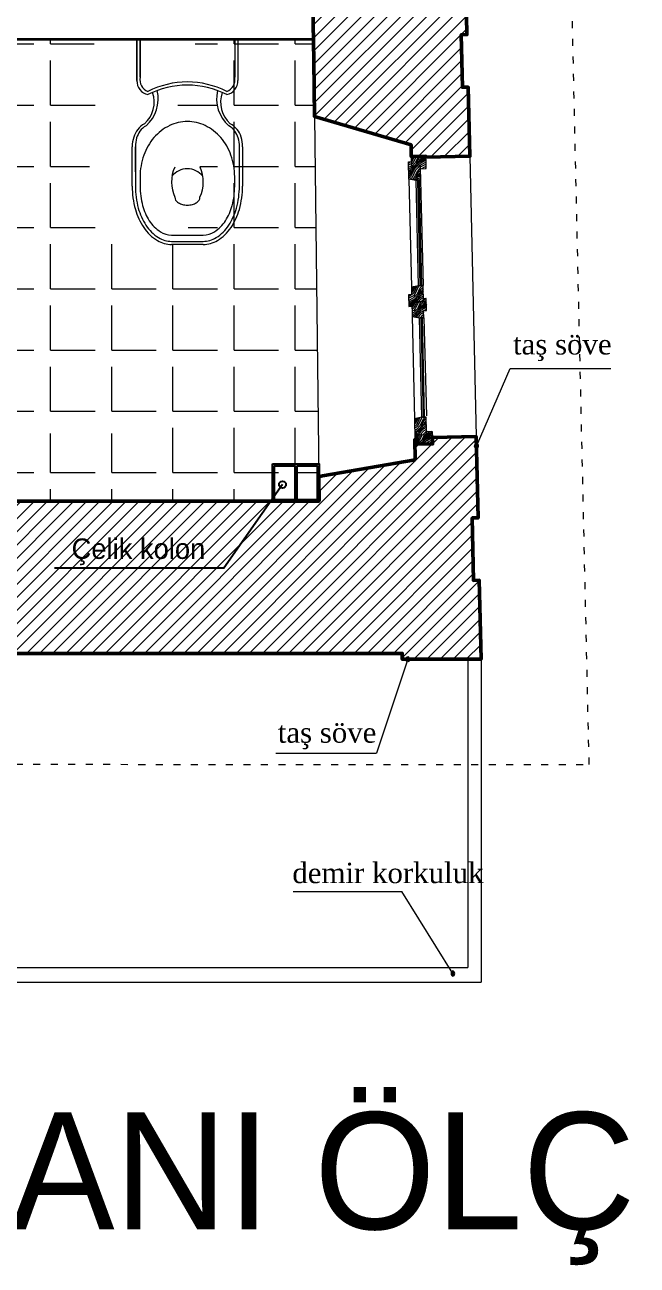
# Model space of a CAD drawing. Header units: millimetres. Extents: x 4980 to 19099, y 3891 to 5773.
# Drawn here: x 18469 to 18678.8, y 4033.9 to 4458.4 of the extents above; entities that cross this region are included whole.
import ezdxf

# ---------------------------------------------------------------- set-up
doc = ezdxf.new("R2010")
doc.units = ezdxf.units.MM
doc.linetypes.add('ACAD_ISO03W100', pattern=[30, 12, -18])
for name, color, linetype, lineweight in [('a 0', 252, 'Continuous', 0), ('a 2', 132, 'Continuous', 20), ('a ahşap tarama', 46, 'Continuous', 0), ('a alçıpan duvar', 162, 'Continuous', 35), ('a donatı ıslak', 52, 'Continuous', 15), ('a duvar', 84, 'Continuous', 50), ('a pencere 0', 252, 'Continuous', 0), ('a pencere cam', 121, 'Continuous', 0), ('a pencere doğrama', 41, 'Continuous', 20), ('G 000', 251, 'Continuous', 0), ('no3_duvar tarama', 253, 'Continuous', 9), ('PLAN YAZI', 4, 'Continuous', 9)]:
    doc.layers.add(name, color=color, linetype=linetype, lineweight=lineweight)
doc.layers.add('a yazı', color=30, linetype='Continuous')
doc.styles.get("Standard").update_dxf_attribs({"font": 'stylu.ttf', "height": 10})
pattern_1 = [(0, (84926.14, 31022.82), (0, 20.955), [15.24, -5.715]), (90, (84926.14, 31022.82), (-20.955, 1e-15), [15.24, -5.715])]
pattern_2 = [(45, (80283.5875, 25655.133), (-2.24506403, 2.24506403), [])]
pattern_3 = [(271.32673, (10365.203, 21002.2133), (-4.8828908, -5.1144284), [0.25, -4.75]), (181.32673, (10363.4996, 21000.1733), (-5.1144284, 4.8828908), [0.5, -4.5]), (226.326731, (10363.9764, 21001.1846), (-4.9986596, -0.1157688), [0.3535, -1.0605, 0.3535, -0.707, 2.475, -2.1215678]), (226.326731, (10365.447, 21002.469), (-4.9986596, -0.1157688), [0.35355, -0.7071, 0.35355, -5.6568678]), (226.326731, (10364.9877, 21000.708), (-4.9986596, -0.1157688), [0.35355, -6.7175178]), (226.326731, (10365.2492, 21000.214), (-4.9986596, -0.1157688), [0.35355, -6.7175178]), (226.326731, (10364.732, 21000.952), (-4.9986596, -0.1157688), [0.35355, -6.7175178]), (226.326731, (10364.4762, 21001.1962), (-4.9986596, -0.1157688), [0.7071, -6.3639678]), (226.326731, (10360.756, 20999.8597), (-4.9986596, -0.1157688), [0.7071, -6.3639678]), (226.326731, (10364.2147, 21001.6903), (-4.9986596, -0.1157688), [1.4142, -5.6568678]), (226.326731, (10363.959, 21001.9344), (-4.9986596, -0.1157688), [1.4142, -5.6568678]), (226.326731, (10362.5346, 20998.6506), (-4.9986596, -0.1157688), [1.4142, -5.6568678]), (226.326731, (10363.4533, 21002.1728), (-4.9986596, -0.1157688), [1.06066, -6.0104078]), (226.326731, (10362.6804, 21003.155), (-4.9986596, -0.1157688), [1.06066, -6.0104078]), (226.326731, (10363.192, 21002.667), (-4.9986596, -0.1157688), [1.06066, -6.0104078]), (226.326731, (10361.7675, 20999.383), (-4.9986596, -0.1157688), [1.767767, -5.3033008]), (226.326731, (10361.506, 20999.877), (-4.9986596, -0.1157688), [1.767767, -5.3033008]), (226.326731, (10362.7672, 20999.406), (-4.9986596, -0.1157688), [2.4748737, -4.5961941]), (244.76168, (10364.7146, 21001.7019), (0.1157688, -4.99865958), [0.559017, -10.6213229]), (244.76168, (10363.2381, 21000.6674), (0.1157688, -4.99865958), [0.559017, -10.6213229]), (244.76168, (10363.7322, 21000.929), (0.1157688, -4.99865958), [0.559017, -10.6213229]), (244.76168, (10365.2087, 21001.9634), (0.1157688, -4.99865958), [1.118034, -10.0623059]), (244.76168, (10362.9824, 21000.9116), (0.1157688, -4.99865958), [1.677051, -9.5032889]), (244.76168, (10362.721, 21001.4056), (0.1157688, -4.99865958), [2.236068, -8.9442719]), (244.76168, (10362.4594, 21001.8997), (0.1157688, -4.99865958), [2.236068, -8.9442719]), (244.76168, (10360.9424, 21002.6148), (0.1157688, -4.99865958), [2.236068, -8.9442719]), (244.76168, (10361.4423, 21002.6264), (0.1157688, -4.99865958), [2.795085, -8.3852549]), (244.76168, (10361.948, 21002.388), (0.1157688, -4.99865958), [2.795085, -8.3852549]), (207.891782, (10363.988, 21000.6848), (-4.99865958, -0.1157688), [0.559017, -10.6213229]), (207.891782, (10364.4704, 21001.4462), (-4.99865958, -0.1157688), [0.559017, -10.6213229]), (207.891782, (10365.2029, 21002.2133), (-4.99865958, -0.1157688), [1.118034, -10.0623059]), (207.891782, (10364.4878, 21000.6964), (-4.99865958, -0.1157688), [1.118034, -10.0623059]), (207.891782, (10365.4412, 21002.719), (-4.99865958, -0.1157688), [1.677051, -9.5032889]), (207.891782, (10365.4297, 21003.2188), (-4.99865958, -0.1157688), [2.236068, -8.9442719]), (207.891782, (10365.284, 20998.7143), (-4.99865958, -0.1157688), [2.236068, -8.9442719]), (207.891782, (10364.7435, 21000.4522), (-4.99865958, -0.1157688), [2.236068, -8.9442719]), (207.891782, (10365.2665, 20999.464), (-4.99865958, -0.1157688), [2.795085, -8.3852549]), (207.891782, (10365.005, 20999.9581), (-4.99865958, -0.1157688), [2.795085, -8.3852549])]
pattern_4 = [(271.32673, (10599.1023, 17576.684), (-4.8828908, -5.1144284), [0.25, -4.75]), (181.32673, (10597.399, 17574.644), (-5.1144284, 4.8828908), [0.5, -4.5]), (226.32673, (10597.8758, 17575.6552), (-4.9986596, -0.1157688), [0.3535, -1.0605, 0.3535, -0.707, 2.475, -2.1215678]), (226.32673, (10599.3464, 17576.9396), (-4.9986596, -0.1157688), [0.35355, -0.7071, 0.35355, -5.6568678]), (226.32673, (10598.887, 17575.1785), (-4.9986596, -0.1157688), [0.35355, -6.7175178]), (226.32673, (10599.1486, 17574.6844), (-4.9986596, -0.1157688), [0.35355, -6.7175178]), (226.32673, (10598.6313, 17575.4226), (-4.9986596, -0.1157688), [0.35355, -6.7175178]), (226.32673, (10598.3756, 17575.6668), (-4.9986596, -0.1157688), [0.7071, -6.3639678]), (226.32673, (10594.6556, 17574.3303), (-4.9986596, -0.1157688), [0.7071, -6.3639678]), (226.32673, (10598.114, 17576.161), (-4.9986596, -0.1157688), [1.4142, -5.6568678]), (226.32673, (10597.8584, 17576.405), (-4.9986596, -0.1157688), [1.4142, -5.6568678]), (226.32673, (10596.434, 17573.121), (-4.9986596, -0.1157688), [1.4142, -5.6568678]), (226.32673, (10597.3527, 17576.6434), (-4.9986596, -0.1157688), [1.06066, -6.0104078]), (226.32673, (10596.5798, 17577.6257), (-4.9986596, -0.1157688), [1.06066, -6.0104078]), (226.32673, (10597.0912, 17577.1374), (-4.9986596, -0.1157688), [1.06066, -6.0104078]), (226.32673, (10595.667, 17573.8536), (-4.9986596, -0.1157688), [1.767767, -5.3033008]), (226.32673, (10595.4054, 17574.3477), (-4.9986596, -0.1157688), [1.767767, -5.3033008]), (226.32673, (10596.6666, 17573.8767), (-4.9986596, -0.1157688), [2.4748737, -4.596194]), (244.76168, (10598.614, 17576.1724), (0.1157688, -4.99865958), [0.559017, -10.6213229]), (244.76168, (10597.1375, 17575.138), (0.1157688, -4.99865958), [0.559017, -10.6213229]), (244.76168, (10597.6316, 17575.3995), (0.1157688, -4.99865958), [0.559017, -10.6213229]), (244.76168, (10599.108, 17576.434), (0.1157688, -4.99865958), [1.118034, -10.0623059]), (244.76168, (10596.8818, 17575.3821), (0.1157688, -4.99865958), [1.677051, -9.5032889]), (244.76168, (10596.6203, 17575.8762), (0.1157688, -4.99865958), [2.236068, -8.9442719]), (244.76168, (10596.3588, 17576.3703), (0.1157688, -4.99865958), [2.236068, -8.9442719]), (244.76168, (10594.8418, 17577.0854), (0.1157688, -4.99865958), [2.236068, -8.9442719]), (244.76168, (10595.3417, 17577.097), (0.1157688, -4.99865958), [2.795085, -8.3852549]), (244.76168, (10595.8474, 17576.8586), (0.1157688, -4.99865958), [2.795085, -8.3852549]), (207.891782, (10597.8873, 17575.1553), (-4.99865958, -0.1157688), [0.559017, -10.6213229]), (207.891782, (10598.3698, 17575.9167), (-4.99865958, -0.1157688), [0.559017, -10.6213229]), (207.891782, (10599.1023, 17576.6839), (-4.99865958, -0.1157688), [1.118034, -10.0623059]), (207.891782, (10598.3872, 17575.167), (-4.99865958, -0.1157688), [1.118034, -10.0623059]), (207.891782, (10599.3406, 17577.1895), (-4.99865958, -0.1157688), [1.677051, -9.5032889]), (207.891782, (10599.329, 17577.6894), (-4.99865958, -0.1157688), [2.236068, -8.9442719]), (207.891782, (10599.1833, 17573.1848), (-4.99865958, -0.1157688), [2.236068, -8.9442719]), (207.891782, (10598.643, 17574.9228), (-4.99865958, -0.1157688), [2.236068, -8.9442719]), (207.891782, (10599.166, 17573.9346), (-4.99865958, -0.1157688), [2.795085, -8.3852549]), (207.891782, (10598.9044, 17574.4287), (-4.99865958, -0.1157688), [2.795085, -8.3852549])]

# ---------------------------------------------------------------- blocks, each defined once
blk = doc.blocks.new('4535353')
at = {"color": 5}
for p, q in [((9628.58, 2179.4), (9628.58, 2167.8)), ((9629.28, 2179.4), (9629.28, 2167.8))]:
    blk.add_line(p, q, dxfattribs=at)
blk.add_lwpolyline([(9620.93, 2180.1), (9636.93, 2180.1), (9636.93, 2167.1), (9620.93, 2167.1), (9620.93, 2180.1)], close=True, dxfattribs=at)
for points in [[(9628.58, 2167.8), (9621.63, 2167.8), (9621.63, 2179.4), (9628.58, 2179.4)], [(9629.28, 2179.4), (9636.23, 2179.4), (9636.23, 2167.8), (9629.28, 2167.8)]]:
    blk.add_lwpolyline(points, dxfattribs=at)

msp = doc.modelspace()

# ---------------------------------------------------------------- hatches: boundary and pattern name
at = {"layer": 'a 0'}
h = msp.add_hatch(dxfattribs=at)
h.set_pattern_fill('ANGLE', color=256, scale=3)
h.set_pattern_definition(pattern_1)
h.paths.add_polyline_path([(18437.2, 4453.42), (18399.77, 4453.42), (18399.77, 4453.42), (18349.22, 4453.42), (18306.35, 4453.42), (18306.35, 4396.66), (18308.15, 4396.66), (18308.15, 4390.66), (18306.95, 4390.66), (18306.95, 4389.31, -0.443871), (18378.62, 4318.59), (18378.62, 4318.53), (18307.82, 4318.53), (18307.65, 4318.38), (18307.65, 4318.38, -1.568183), (18307.65, 4316.66, -0.41455), (18308.15, 4316.16), (18308.15, 4310.66), (18306.35, 4310.66), (18306.35, 4295.48), (18322.08, 4295.47), (18437.2, 4295.45), (18437.2, 4311.66), (18435.4, 4311.66), (18435.4, 4317.16), (18435.4, 4390.16), (18435.4, 4395.66), (18437.2, 4395.66)])
h.paths.add_polyline_path([(18391.92, 4417.96, -0.068527), (18384.26, 4415.12, -0.054705), (18374.49, 4414.05, -0.054871), (18364.7, 4415.13, -0.068276), (18357.06, 4417.96, -0.1063), (18350.82, 4423.25, -0.164897), (18348.75, 4429.32), (18349.52, 4443, -0.314158), (18355.93, 4450.09, -0.043399), (18374.49, 4451.71, -0.043399), (18393.06, 4450.09, -0.314158), (18399.46, 4443.01), (18400.24, 4429.32, -0.164897), (18398.16, 4423.25, -0.106302)], flags=16)
h.paths.add_polyline_path([(18395.68, 4436.58, -0.165518), (18397.1, 4432.4), (18397.1, 4429.35, -0.165527), (18395.68, 4425.16, -0.105662), (18390.48, 4420.75, -0.068688), (18383.61, 4418.19, -0.054871), (18374.49, 4417.18, -0.054871), (18365.38, 4418.19, -0.068289), (18358.54, 4420.72, -0.106321), (18353.31, 4425.16, -0.165511), (18351.88, 4429.35), (18351.88, 4432.39, -0.165527), (18353.31, 4436.58, -0.106321), (18358.54, 4441.02, -0.068289), (18365.38, 4443.56, -0.054871), (18374.49, 4444.56, -0.054871), (18383.61, 4443.56, -0.068289), (18390.44, 4441.02, -0.106321)], flags=0)
h.paths.add_polyline_path([(18371.14, 4435.83, -1), (18377.85, 4435.83, -1)], flags=0)
h.paths.add_polyline_path([(18372.03, 4435.83, -1), (18376.95, 4435.83, -1)], flags=0)
h.paths.add_polyline_path([(18382.78, 4446.48, -1), (18385.15, 4446.48, -1)], flags=0)
h.paths.add_polyline_path([(18373.01, 4448.46, -1), (18375.97, 4448.46, -1)], flags=0)
h.paths.add_polyline_path([(18363.83, 4446.48, -1), (18366.2, 4446.48, -1)], flags=0)
h.paths.add_polyline_path([(18568.22, 4427.07), (18568.12, 4435.12), (18525.08, 4435.12, -0.086715), (18523.57, 4434.52, 0.011551), (18522.33, 4435.12), (18521.97, 4435.12, 0.304821), (18524.78, 4424.55, -0.109754), (18527.07, 4422.64, -0.155418), (18528.45, 4420.01, -0.077452), (18528.97, 4416.71), (18528.97, 4403.21, -0.067359), (18527.91, 4395.37, -0.081873), (18525.01, 4389.08, -0.105754), (18520.4, 4384.64, -0.139306), (18515.51, 4383.22), (18510.07, 4383.22), (18504.71, 4383.22, -0.141763), (18499.74, 4384.64, -0.105754), (18495.12, 4389.08, -0.080502), (18492.26, 4395.26, -0.06833), (18491.17, 4403.2), (18491.17, 4416.7), (18491.17, 4416.7, -0.075898), (18491.66, 4419.94, -0.089125), (18493.07, 4422.64, -0.109744), (18495.36, 4424.55, 0.304821), (18498.17, 4435.12), (18497.81, 4435.12, 0.011551), (18496.57, 4434.52, -0.086715), (18495.05, 4435.12), (18447.2, 4435.12), (18447.2, 4396.66), (18449, 4396.66), (18449, 4390.66), (18447.8, 4390.66), (18447.8, 4389.31, -0.443871), (18519.48, 4318.59), (18519.48, 4318.53), (18448.68, 4318.53), (18448.5, 4318.38), (18448.5, 4318.38, -1.568183), (18448.5, 4316.66, -0.41455), (18449, 4316.16), (18449, 4310.66), (18447.2, 4310.66), (18447.2, 4295.44), (18451.06, 4295.44), (18539.08, 4295.42), (18569.86, 4295.41), (18569.76, 4303.7)])
h.paths.add_polyline_path([(18492.79, 4453.42), (18447.2, 4453.42), (18447.2, 4435.12), (18495.05, 4435.12, -0.248921), (18492.79, 4438.93)])
h.paths.add_polyline_path([(18567.98, 4446.11), (18567.89, 4453.42), (18527.35, 4453.42), (18527.35, 4439.38, -0.274452), (18525.08, 4435.12), (18568.12, 4435.12)])
h.paths.add_polyline_path([(18435.4, 4604.69), (18435.4, 4610.19), (18437.2, 4610.19), (18437.2, 4634.64), (18434.56, 4635.28), (18328.03, 4661.26), (18306.35, 4666.55), (18306.35, 4627.79), (18330.42, 4629.15, -0.165556), (18337.06, 4626.89, -0.106295), (18342.59, 4620.36, -0.068273), (18345.51, 4612.5, -0.054871), (18346.61, 4602.51, -0.055642), (18344.64, 4592.72, 0.054871), (18345.72, 4602.51, 0.054871), (18344.64, 4612.31, 0.069098), (18341.76, 4620.03, 0.105026), (18336.52, 4626.18, 0.164897), (18330.44, 4628.26), (18316.76, 4627.48, 0.314158), (18309.68, 4621.08, 0.043399), (18308.06, 4602.51, 0.039562), (18309.4, 4585.57), (18319.32, 4585.57, -0.017543), (18318.75, 4586.56, -0.068289), (18316.21, 4593.4, -0.054871), (18315.21, 4602.51, -0.054871), (18316.21, 4611.63, -0.068289), (18318.75, 4618.46, -0.106321), (18323.18, 4623.7, -0.165511), (18327.37, 4625.12), (18330.42, 4625.12, -0.165527), (18334.61, 4623.7, -0.106321), (18339.04, 4618.46, -0.068289), (18341.58, 4611.63, -0.054871), (18342.58, 4602.51, -0.054871), (18341.58, 4593.4, -0.068688), (18339.02, 4586.52, -0.105662), (18334.61, 4581.33, -0.165518), (18330.42, 4579.9), (18327.37, 4579.9, -0.165527), (18323.18, 4581.33, -0.064543), (18320.22, 4584.29), (18317.12, 4577.52), (18330.44, 4576.77), (18330.42, 4575.88), (18306.35, 4577.24), (18306.35, 4556.45), (18308.15, 4556.45), (18308.15, 4550.45), (18306.95, 4550.45), (18306.95, 4549.1, -0.443871), (18378.62, 4478.39), (18378.62, 4478.33), (18307.82, 4478.33), (18307.65, 4478.18), (18307.65, 4478.18, -1.568183), (18307.65, 4476.45, -0.41455), (18308.15, 4475.95), (18308.15, 4470.45), (18306.35, 4470.45), (18306.35, 4463.42), (18437.2, 4463.42), (18437.2, 4526.19), (18435.4, 4526.19), (18435.4, 4531.69)])
h.paths.add_polyline_path([(18312.1, 4593.04, -1), (18314.47, 4593.04, -1)], flags=16)
h.paths.add_polyline_path([(18309.82, 4602.51, -1), (18312.79, 4602.51, -1)], flags=16)
h.paths.add_polyline_path([(18312.1, 4611.99, -1), (18314.47, 4611.99, -1)], flags=16)
h = msp.add_hatch(dxfattribs=at)
h.set_pattern_fill('ANGLE', color=256, scale=3)
h.set_pattern_definition(pattern_1)
h.paths.add_polyline_path([(18447.8, 4389.31), (18447.8, 4389.66), (18444.59, 4389.66), (18444.59, 4389.56), (18444.2, 4389.54), (18444.18, 4389.66), (18437.78, 4389.66), (18437.78, 4387.66), (18443.53, 4387.75, 0.19439), (18443.81, 4387.87, 0.311997), (18443.9, 4388.31), (18443.9, 4388.31, -0.489885), (18443.59, 4387.76), (18443.59, 4387.66, 0.268071), (18443.99, 4387.96, 0.536717), (18443.69, 4388.56), (18443.69, 4387.68, 0.716365), (18443.69, 4388.63), (18443.69, 4388.63, -0.79671), (18443.59, 4387.66), (18437.78, 4387.66), (18437.78, 4389.66), (18437.2, 4389.66), (18435.4, 4389.66), (18435.4, 4317.16, -0.414214), (18435.9, 4317.66), (18437.78, 4317.66), (18437.78, 4319.66), (18443.99, 4319.66), (18443.99, 4318.61), (18444.59, 4318.61), (18444.59, 4318.66, -0.268071), (18444.99, 4318.35), (18444.99, 4317.88), (18447.85, 4317.88, -0.391837), (18448.5, 4318.48), (18448.68, 4318.48), (18448.68, 4323.33), (18449.68, 4323.33), (18449.68, 4324.33), (18518.48, 4324.33), (18518.48, 4323.33), (18519.52, 4323.33, 0.423129)])
h.paths.add_polyline_path([(18443.59, 4388.42), (18443.84, 4388.41, 0.186098), (18443.59, 4388.56)], flags=16)
h.paths.add_polyline_path([(18444.8, 4388.87, 0.214357), (18444.86, 4389.31), (18444.69, 4389.31), (18444.69, 4388.79, 0.088912)], flags=0)
h.paths.add_polyline_path([(18444.2, 4389.43), (18444.18, 4389.31), (18444.26, 4389.43)], flags=16)
h.paths.add_polyline_path([(18444.99, 4388.96, -0.433935), (18444.3, 4388.71), (18443.45, 4388.71), (18443.37, 4388.02), (18443.19, 4388.31), (18442.99, 4388.31), (18442.99, 4388.32), (18442.99, 4388.71), (18444.54, 4388.71), (18444.54, 4389.11), (18444.4, 4389.32), (18444.43, 4389.55), (18444.42, 4389.55, -0.490468), (18444.93, 4389.16), (18444.99, 4389.36)], flags=16)
h.paths.add_polyline_path([(18306.95, 4389.31), (18306.95, 4390.59), (18306.15, 4390.59), (18306.15, 4391.59), (18306.95, 4391.59), (18306.95, 4392.66), (18296.93, 4392.66), (18296.93, 4390.86), (18298.43, 4390.86), (18298.43, 4389.66), (18296.93, 4389.66), (18296.93, 4387.66), (18302.67, 4387.76, 0.19439), (18302.95, 4387.87, 0.311997), (18303.05, 4388.32), (18303.04, 4388.32, -0.489885), (18302.74, 4387.76), (18302.74, 4387.66, 0.268071), (18303.14, 4387.96, 0.536717), (18302.84, 4388.56), (18302.84, 4387.68, 0.716365), (18302.84, 4388.64), (18302.84, 4388.63, -0.79671), (18302.74, 4387.66), (18296.93, 4387.66), (18296.93, 4389.66), (18296.55, 4389.66), (18294.55, 4389.66), (18294.55, 4317.16, -0.414214), (18295.05, 4317.66), (18296.93, 4317.66), (18296.93, 4319.66), (18303.14, 4319.66), (18303.13, 4318.61), (18303.73, 4318.61), (18303.73, 4318.66, -0.268071), (18304.13, 4318.36), (18304.13, 4317.88), (18307.05, 4317.88, -0.389983), (18307.65, 4318.43), (18307.82, 4318.43), (18307.82, 4323.33), (18308.82, 4323.33), (18308.82, 4324.33), (18377.62, 4324.33), (18377.62, 4323.33), (18378.66, 4323.33, 0.423129)])
h.paths.add_polyline_path([(18304.01, 4389.32), (18303.83, 4389.32), (18303.83, 4388.79, 0.088912), (18303.95, 4388.87, 0.214357)], flags=0)
h.paths.add_polyline_path([(18303.73, 4388.66, 0.268071), (18304.13, 4388.96), (18304.07, 4389.16, 0.171046), (18303.98, 4389.41), (18303.73, 4389.42)], flags=16)
h.paths.add_polyline_path([(18302.74, 4388.42), (18302.99, 4388.41, 0.186098), (18302.74, 4388.56)], flags=16)
h.paths.add_polyline_path([(18303.34, 4389.43), (18303.33, 4389.31), (18303.4, 4389.43)], flags=16)
h.paths.add_polyline_path([(18302.6, 4388.71), (18302.51, 4388.02), (18302.34, 4388.32), (18302.13, 4388.32), (18302.14, 4388.32), (18302.14, 4388.71), (18303.68, 4388.71), (18303.68, 4389.12), (18303.4, 4389.55), (18303.26, 4389.54), (18303.26, 4389.54), (18303.56, 4389.55), (18303.55, 4389.66), (18303.33, 4389.66), (18303.39, 4389.57, -0.320731), (18303.97, 4389.56), (18303.73, 4389.56), (18303.73, 4389.31), (18303.73, 4388.71)], flags=16)
at = {"layer": 'a ahşap tarama', "lineweight": 5}
h = msp.add_hatch(dxfattribs=at)
h.set_pattern_fill('WOODFACE', color=256, scale=5, angle=271.3267, style=0, pattern_type=2)
h.set_pattern_definition(pattern_4)
h.paths.add_polyline_path([(18604.6, 4405.16), (18603.1, 4405.13), (18600.59, 4405.57), (18600.45, 4411.57), (18601.45, 4411.59), (18601.48, 4410.09), (18604.47, 4410.16), (18604.5, 4409.16)])
h = msp.add_hatch(dxfattribs=at)
h.set_pattern_fill('WOODFACE', color=256, scale=5, angle=271.3267, style=0, pattern_type=2)
h.set_pattern_definition(pattern_3)
h.paths.add_polyline_path([(18601.41, 4413.34), (18601.48, 4410.09), (18604.47, 4410.16), (18604.5, 4409.16), (18606.5, 4409.21), (18606.46, 4411.21), (18606.41, 4413.46)])
h = msp.add_hatch(dxfattribs=at)
h.set_pattern_fill('WOODFACE', color=256, scale=5, angle=271.3267, style=0, pattern_type=2)
h.set_pattern_definition(pattern_4)
h.paths.add_polyline_path([(18605.43, 4369.17), (18603.93, 4369.14), (18601.44, 4368.58), (18601.5, 4366.08), (18600.5, 4366.06), (18600.59, 4362.06), (18601.59, 4362.08), (18601.56, 4363.58), (18605.14, 4363.66), (18605.56, 4363.67), (18605.44, 4368.97)])
h = msp.add_hatch(dxfattribs=at)
h.set_pattern_fill('WOODFACE', color=256, scale=5, angle=271.3267, style=0, pattern_type=2)
h.set_pattern_definition(pattern_4)
h.paths.add_polyline_path([(18601.67, 4358.58), (18604.19, 4358.14), (18605.69, 4358.18), (18605.63, 4360.67), (18606.63, 4360.7), (18606.53, 4364.7), (18605.53, 4364.67), (18605.56, 4363.67), (18601.98, 4363.59), (18601.56, 4363.58)])
h = msp.add_hatch(dxfattribs=at)
h.set_pattern_fill('WOODFACE', color=256, scale=5, angle=271.3267, style=0, pattern_type=2)
h.set_pattern_definition(pattern_4)
h.paths.add_polyline_path([(18606.46, 4324.18), (18604.97, 4324.15), (18602.48, 4323.59), (18602.65, 4316.59), (18603.64, 4316.62), (18603.6, 4318.12), (18606.59, 4318.19), (18606.57, 4319.19)])
h = msp.add_hatch(dxfattribs=at)
h.set_pattern_fill('WOODFACE', color=256, scale=5, angle=271.3267, style=0, pattern_type=2)
h.set_pattern_definition(pattern_3)
h.paths.add_polyline_path([(18603.68, 4314.87), (18603.6, 4318.12), (18606.59, 4318.19), (18606.57, 4319.19), (18608.58, 4319.23), (18608.63, 4317.23), (18608.68, 4314.98)])
at = {"layer": 'a pencere cam', "lineweight": 5}
for points in [[(18603.6, 4405.14), (18604.43, 4369.15), (18604.93, 4369.16), (18604.1, 4405.15)], [(18604.69, 4358.15), (18605.47, 4324.16), (18605.97, 4324.17), (18605.19, 4358.16)]]:
    msp.add_hatch(color=256, dxfattribs=at).paths.add_polyline_path(points)
at = {"layer": 'no3_duvar tarama'}
h = msp.add_hatch(dxfattribs=at)
h.set_pattern_fill('ANSI31', color=256, style=0)
h.set_pattern_definition(pattern_2)
h.paths.add_polyline_path([(18567.82, 4458.96), (18567.73, 4466.17), (18600.79, 4475.51), (18600.46, 4478.37), (18604.96, 4478.47), (18604.93, 4479.72), (18619.92, 4480.06), (18620.48, 4455.07), (18618.49, 4455.02), (18618.89, 4437.03), (18620.94, 4437.07), (18621.5, 4413.46), (18606.41, 4413.11), (18606.41, 4413.46), (18601.41, 4413.34), (18601.36, 4417.4), (18568.22, 4427.07), (18567.98, 4446.11)])
h = msp.add_hatch(dxfattribs=at)
h.set_pattern_fill('ANSI31', color=256, style=0)
h.set_pattern_definition(pattern_2)
h.paths.add_polyline_path([(18437.2, 4295.45), (18569.86, 4295.41), (18569.86, 4303.69), (18571.05, 4304.01), (18602.68, 4309.56), (18602.65, 4316.59), (18603.64, 4316.62), (18603.68, 4314.87), (18608.68, 4314.98), (18608.62, 4317.23), (18623.61, 4317.57), (18624.26, 4289.64), (18622.26, 4289.65), (18622.71, 4268.25), (18624.71, 4268.3), (18625.32, 4241.3), (18598.32, 4241.3), (18598.32, 4243.3), (18445.32, 4243.29), (18445.32, 4241.29), (18421.72, 4241.28), (18421.71, 4257.27), (18424.96, 4257.27), (18424.96, 4262.27), (18435.28, 4262.58)])
at = {"layer": 'PLAN YAZI'}
h = msp.add_hatch(color=256, dxfattribs=at)
h.dxf.hatch_style = 1
edge = h.paths.add_edge_path()
edge.add_ellipse((18623.69, 4314.25), major_axis=(-0.021, 0.888), ratio=0.6911, start_angle=0, end_angle=360)
h = msp.add_hatch(color=256, dxfattribs=at)
h.dxf.hatch_style = 1
edge = h.paths.add_edge_path()
edge.add_ellipse((18600.18, 4241.3), major_axis=(-0.021, 0.888), ratio=0.6911, start_angle=0, end_angle=360)
h = msp.add_hatch(color=256, dxfattribs=at)
h.dxf.hatch_style = 1
edge = h.paths.add_edge_path()
edge.add_ellipse((18615.67, 4133.73), major_axis=(0.021, 0.888), ratio=0.6911, start_angle=0, end_angle=360, ccw=False)

# ---------------------------------------------------------------- linework, layer by layer
at = {"layer": 'a 2'}
msp.add_line((18568.22, 4427.07), (18569.76, 4303.7), dxfattribs=at)
at = {"layer": 'a 2', "linetype": 'ACAD_ISO03W100', "ltscale": 0.2}
msp.add_lwpolyline([(16442.52, 5214.64), (15599.16, 5419.87), (15436.88, 5232.74), (15837.92, 4205.95), (18662.33, 4205.29), (18651.95, 4664.63)], dxfattribs=at)
at = {"layer": 'a 2'}
msp.add_lwpolyline([(18621.5, 4413.46), (18623.61, 4317.57)], dxfattribs=at)
at = {"layer": 'a alçıpan duvar'}
msp.add_lwpolyline([(18567.89, 4453.42), (18437.2, 4453.42)], dxfattribs=at)
at = {"layer": 'a donatı ıslak'}
for p, q in [((18507.44, 4453.42), (18542, 4453.42)), ((18507.44, 4439.38), (18507.44, 4453.42)), ((18507.44, 4453.42), (18507.44, 4438.93)), ((18508.52, 4440.46), (18508.52, 4453.42)), ((18508.52, 4453.42), (18508.52, 4440.46)), ((18540.92, 4453.42), (18540.92, 4440.46)), ((18542, 4453.42), (18542, 4439.38)), ((18505.82, 4403.2), (18505.82, 4416.7)), ((18506.9, 4408.06), (18506.9, 4416.7)), ((18506.9, 4416.7), (18506.9, 4408.06)), ((18542.54, 4408.06), (18542.54, 4416.7)), ((18543.62, 4416.7), (18543.62, 4403.2)), ((18506.9, 4408.06), (18506.9, 4403.2)), ((18508.52, 4406.44), (18508.52, 4403.2)), ((18540.92, 4403.2), (18540.92, 4406.44)), ((18542.54, 4403.2), (18542.54, 4408.06)), ((18519.32, 4386.46), (18524.72, 4386.46)), ((18524.72, 4386.46), (18530.12, 4386.46)), ((18519.32, 4384.3), (18524.72, 4384.3)), ((18524.72, 4383.22), (18519.32, 4383.22)), ((18524.72, 4384.3), (18530.12, 4384.3)), ((18530.12, 4383.22), (18524.72, 4383.22))]:
    msp.add_line(p, q, dxfattribs=at)
for centre, radius, start, end in [((18512.73, 4439.62), 4.29, 168.6901, 249.4191), ((18536.71, 4439.62), 4.29, 290.5809, 11.3099), ((18512.17, 4439.16), 4.73, 177.2737, 258.4763), ((18512.17, 4439.16), 4.73, 177.2737, 258.4763), ((18524.72, 4409.1), 29.75, 63.0085, 116.9915), ((18524.72, 4408.02), 29.75, 63.0085, 116.9915), ((18537.28, 4439.16), 4.73, 281.5237, 2.7263), ((18503.56, 4431.93), 9.8, 311.1963, 19.8721), ((18502.39, 4433.09), 12.33, 311.5047, 13.2365), ((18547.05, 4433.09), 12.33, 166.7635, 228.4953), ((18545.88, 4431.93), 9.8, 160.1279, 228.8037), ((18513.17, 4418.44), 6.88, 117.3045, 142.3532), ((18513.32, 4418.6), 5.94, 117.6203, 144.4623), ((18525.88, 4409), 16.61, 115.7921, 139.3987), ((18524.72, 4411.39), 13.95, 90, 115.7921), ((18524.72, 4411.39), 13.95, 64.2079, 90), ((18523.56, 4409), 16.61, 40.6013, 64.2079), ((18536.13, 4418.6), 5.94, 35.5377, 62.3798), ((18536.27, 4418.44), 6.88, 37.6468, 62.6955), ((18516.68, 4416.7), 10.86, 162.2686, 179.9832), ((18514.53, 4417.39), 8.6, 142.3533, 162.2799), ((18517.45, 4416.7), 10.55, 163.5183, 180), ((18514.92, 4417.45), 7.91, 144.4624, 163.5182), ((18527.68, 4407.45), 18.99, 139.3988, 160.453), ((18521.76, 4407.45), 18.99, 19.547, 40.6012), ((18534.52, 4417.45), 7.91, 16.4818, 35.5376), ((18538.28, 4419.15), 4.9, 10.0088, 45.358), ((18531.99, 4416.7), 10.55, 0, 16.4817), ((18532.77, 4416.7), 10.85, 360, 17.7201), ((18516.72, 4416.7), 10.89, 179.9977, 180.0023), ((18516.72, 4416.7), 10.89, 179.9977, 180.0023), ((18517.45, 4416.7), 10.55, 180, 180.0047), ((18517.45, 4416.7), 10.55, 180, 180.0047), ((18531.99, 4416.7), 10.55, 359.9953, 0), ((18532.77, 4416.7), 10.85, 359.9954, 0), ((18530.52, 4406.44), 22, 160.4531, 180), ((18518.92, 4406.44), 22, 360, 19.5469), ((18530.52, 4406.44), 22, 180, 180.3875), ((18531.77, 4404.57), 12.48, 155.764, 204.3751), ((18531.77, 4404.57), 12.48, 155.764, 204.3751), ((18524.72, 4402.39), 6.75, 38.6691, 141.3309), ((18517.67, 4404.57), 12.48, 335.6249, 24.236), ((18518.92, 4406.44), 22, 359.6125, 0), ((18535.29, 4403.2), 29.47, 180, 195.6355), ((18535.56, 4403.2), 28.66, 180, 195.2269), ((18534.38, 4403.2), 25.86, 180, 194.9618), ((18515.06, 4403.2), 25.86, 345.0382, 360), ((18513.88, 4403.2), 28.66, 344.7731, 0), ((18514.15, 4403.2), 29.47, 344.3644, 360), ((18522.14, 4399.42), 1.73, 180, 213.534), ((18523.37, 4400.24), 3.22, 213.5341, 237.9946), ((18526.07, 4400.24), 3.22, 302.0054, 326.4659), ((18527.31, 4399.42), 1.73, 326.4659, 359.9999), ((18527.43, 4401), 21.31, 195.6355, 214.046), ((18527.56, 4401.03), 20.37, 195.2269, 213.3106), ((18526.96, 4401.22), 18.18, 194.9618, 212.8286), ((18524.19, 4401.55), 4.75, 237.9946, 255.4857), ((18524.72, 4403.61), 6.89, 255.4858, 270), ((18524.72, 4403.61), 6.89, 270, 284.5142), ((18525.26, 4401.55), 4.75, 284.5143, 302.0054), ((18522.48, 4401.22), 18.18, 327.1714, 345.0382), ((18521.88, 4401.03), 20.37, 326.6894, 344.7731), ((18522.01, 4401), 21.31, 325.954, 344.3645), ((18522.51, 4397.7), 14.32, 213.3106, 237.7758), ((18522.27, 4398.2), 12.6, 212.8285, 237.2983), ((18527.17, 4398.2), 12.6, 302.7017, 327.1715), ((18526.94, 4397.7), 14.32, 302.2242, 326.6894), ((18522.46, 4397.64), 15.31, 214.0459, 238.4902), ((18519.32, 4392.65), 8.35, 237.7757, 270), ((18519.32, 4393.6), 7.14, 237.2982, 270.0001), ((18530.12, 4393.6), 7.14, 269.9999, 302.7018), ((18530.12, 4392.65), 8.35, 270, 302.2243), ((18526.98, 4397.64), 15.31, 301.5098, 325.9541), ((18519.32, 4392.53), 9.3, 238.4902, 270), ((18530.12, 4392.53), 9.3, 270, 301.5098)]:
    msp.add_arc(centre, radius, start, end, dxfattribs=at)
at = {"layer": 'a duvar'}
for points in [[(18567.82, 4458.96), (18567.73, 4466.17), (18600.79, 4475.51), (18600.46, 4478.37), (18604.96, 4478.47), (18604.93, 4479.72), (18619.92, 4480.06), (18620.48, 4455.07), (18618.49, 4455.02), (18618.89, 4437.03), (18620.94, 4437.07), (18621.5, 4413.46), (18606.41, 4413.11), (18606.41, 4413.46), (18601.41, 4413.34), (18601.36, 4417.4), (18568.22, 4427.07), (18567.98, 4446.11), (18567.82, 4458.96)], [(18602.68, 4309.56), (18602.65, 4316.59), (18603.64, 4316.62), (18603.68, 4314.87), (18608.68, 4314.98), (18608.62, 4317.23), (18623.61, 4317.57), (18624.26, 4289.64), (18622.26, 4289.65), (18622.71, 4268.25), (18624.71, 4268.3), (18625.32, 4241.3), (18598.32, 4241.3), (18598.32, 4243.3), (18445.32, 4243.29), (18445.32, 4241.29), (18421.72, 4241.28), (18421.71, 4257.27), (18424.96, 4257.27), (18424.96, 4262.27), (18435.28, 4262.58), (18437.2, 4295.45), (18451.06, 4295.44), (18539.08, 4295.42)], [(18569.76, 4303.7), (18571.05, 4304.01), (18602.68, 4309.56)], [(18569.76, 4303.7), (18569.86, 4295.41)], [(18569.86, 4295.41), (18539.08, 4295.42)]]:
    msp.add_lwpolyline(points, dxfattribs=at)
at = {"layer": 'a pencere 0'}
for points in [[(18600.58, 4405.57), (18601.44, 4368.58)], [(18603.93, 4369.14), (18603.1, 4405.13)], [(18604.6, 4405.16), (18605.43, 4369.17)], [(18601.67, 4358.58), (18602.48, 4323.59)], [(18604.97, 4324.15), (18604.18, 4358.14)], [(18605.68, 4358.18), (18606.63, 4324.61)]]:
    msp.add_lwpolyline(points, dxfattribs=at)
at = {"layer": 'a pencere cam', "lineweight": 5}
for p, q in [((18601.48, 4410.09), (18604.47, 4410.16)), ((18604.1, 4405.15), (18604.93, 4369.16)), ((18605.97, 4324.17), (18605.19, 4358.16))]:
    msp.add_line(p, q, dxfattribs=at)
for points in [[(18603.6, 4405.14), (18604.43, 4369.15), (18604.93, 4369.16), (18604.1, 4405.15)], [(18604.69, 4358.15), (18605.47, 4324.16), (18605.97, 4324.17), (18605.19, 4358.16)]]:
    msp.add_lwpolyline(points, close=True, dxfattribs=at)
for points in [[(18604.43, 4369.15), (18603.6, 4405.14)], [(18604.69, 4358.15), (18605.47, 4324.16)]]:
    msp.add_lwpolyline(points, dxfattribs=at)
at = {"layer": 'a pencere doğrama'}
for points in [[(18604.6, 4405.16), (18603.1, 4405.13), (18600.59, 4405.57), (18600.45, 4411.57), (18601.45, 4411.59), (18601.48, 4410.09), (18604.47, 4410.16), (18604.5, 4409.16), (18604.6, 4405.16)], [(18601.41, 4413.34), (18601.48, 4410.09), (18604.47, 4410.16), (18604.5, 4409.16), (18606.5, 4409.21), (18606.46, 4411.21), (18606.41, 4413.46), (18601.41, 4413.34)], [(18605.43, 4369.17), (18603.93, 4369.14), (18601.44, 4368.58), (18601.5, 4366.08), (18600.5, 4366.06), (18600.59, 4362.06), (18601.59, 4362.08), (18601.56, 4363.58), (18605.14, 4363.66), (18605.56, 4363.67), (18605.44, 4368.97), (18605.43, 4369.17)], [(18601.67, 4358.58), (18604.19, 4358.14), (18605.69, 4358.18), (18605.63, 4360.67), (18606.63, 4360.7), (18606.53, 4364.7), (18605.53, 4364.67), (18605.56, 4363.67), (18601.98, 4363.59), (18601.56, 4363.58), (18601.67, 4358.58), (18601.67, 4358.58)], [(18606.46, 4324.18), (18604.97, 4324.15), (18602.48, 4323.59), (18602.65, 4316.59), (18603.64, 4316.62), (18603.6, 4318.12), (18606.59, 4318.19), (18606.57, 4319.19), (18606.46, 4324.18)], [(18603.68, 4314.87), (18603.6, 4318.12), (18606.59, 4318.19), (18606.57, 4319.19), (18608.58, 4319.23), (18608.63, 4317.23), (18608.68, 4314.98), (18603.68, 4314.87)]]:
    msp.add_lwpolyline(points, dxfattribs=at)
at = {"layer": 'a yazı'}
msp.add_lwpolyline([(18557.29, 4301.07), (18537.24, 4272.42), (18479.19, 4272.42)], dxfattribs=at)
msp.add_circle((18557.29, 4301.07), 1.19, dxfattribs=at)
at = {"layer": 'G 000'}
for p, q in [((15791.22, 4135.75), (18620.81, 4135.75)), ((15787.8, 4130.75), (18625.32, 4130.75))]:
    msp.add_line(p, q, dxfattribs=at)
for points in [[(18620.81, 4241.3), (18620.81, 4135.75)], [(18625.32, 4241.3), (18625.32, 4130.75)]]:
    msp.add_lwpolyline(points, dxfattribs=at)
at = {"layer": 'PLAN YAZI'}
for p, q in [((18623.69, 4314.25), (18635.3, 4340.8)), ((18635.3, 4340.8), (18669.7, 4340.81)), ((18600.18, 4241.3), (18589.44, 4209.12)), ((18555.03, 4209.12), (18589.44, 4209.12)), ((18560.92, 4161.77), (18598.22, 4161.78)), ((18615.67, 4133.73), (18598.22, 4161.78))]:
    msp.add_line(p, q, dxfattribs=at)
for centre in [(18623.69, 4314.25), (18600.18, 4241.3)]:
    msp.add_ellipse(centre, major_axis=(0, 0.888), ratio=0.6911, start_param=4.712389, end_param=10.995574, dxfattribs=at)
at = {"layer": 'PLAN YAZI', "extrusion": (0, 0, -1)}
msp.add_ellipse((18615.67, 4133.73), major_axis=(0, 0.888), ratio=0.6911, start_param=4.712389, end_param=10.995574, dxfattribs=at)

# ---------------------------------------------------------------- block references
at = {"rotation": 359.9863374202046}
msp.add_blockref('4535353', (8932.42, 2130.4), dxfattribs=at)

# ---------------------------------------------------------------- texts
at = {"layer": 'a yazı', "insert": (18485.07, 4282.63), "char_height": 13, "width": 111.9385, "attachment_point": 1}
msp.add_mtext('{\\H0.53846x;Çelik kolon}', dxfattribs=at)
at = {"layer": 'PLAN YAZI', "attachment_point": 1}
for s, insert, char_height, width in [('{\\fTimes New Roman|b0|i0|c162|p18;taş söve }', (18636.25, 4352.59), 7, 63.3955), ('{\\fTimes New Roman|b0|i0|c162|p18;taş söve }', (18555.69, 4219.72), 7, 63.3955), ('{\\fTimes New Roman|b0|i0|c162|p18;demir korkuluk}', (18560.67, 4171.66), 7, 63.3955), ('İKİNCİ  KAT PLANI ÖLÇEK: 1/50', (18092.56, 4086.23), 40, 836.1581)]:
    msp.add_mtext(s, dxfattribs=dict(at, insert=insert, char_height=char_height, width=width))

doc.saveas('drawing.dxf')
